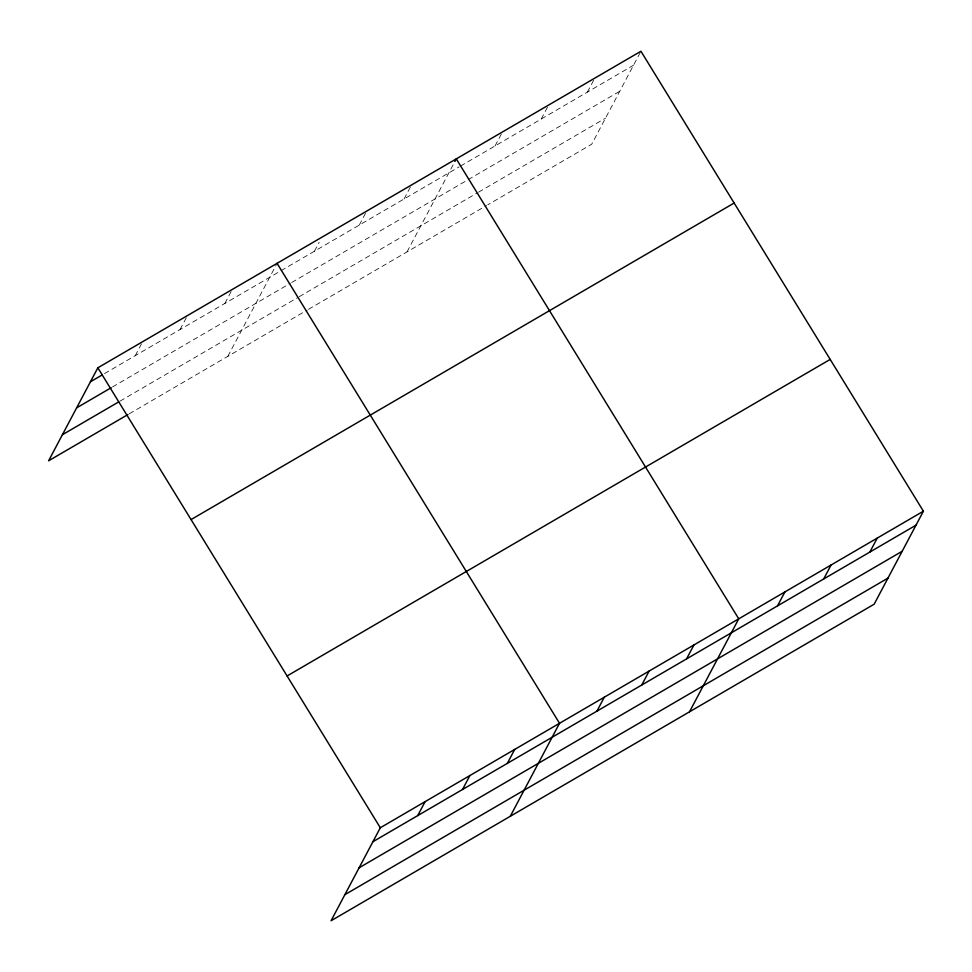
<?xml version="1.0" encoding="UTF-8"?>
<svg xmlns="http://www.w3.org/2000/svg" width="972" height="972" viewBox="0 0 972 972"><rect width="100%" height="100%" fill="white"/><g stroke="black" fill="none" stroke-linecap="round" stroke-linejoin="round"><path stroke-width="0.73" stroke-dasharray="4.86 3.65" d="M135.242 355.667L141.973 342.958M180.051 329.544L186.782 316.836M224.86 303.434L231.591 290.725M227.825 356.347L276.388 264.615M314.466 251.201L319.18 242.307M359.276 225.091L365.994 212.382M404.073 198.968L410.804 186.26M407.037 251.882L454.932 161.413M495.04 145.946L502.451 131.973M541.21 119.046L548.609 105.061M587.367 92.133L594.099 79.425M640.256 52.512L591.693 144.245L487.823 204.788M104.526 373.576L459.136 166.88M460.424 166.127L633.537 65.221M112.473 386.965L290.421 283.253M291.697 282.5L619.723 91.307M120.018 401.144L297.954 297.432M299.23 296.691L477.264 192.918M478.552 192.164L605.495 118.171M129.252 413.793L307.188 310.08M308.464 309.339L486.547 205.542"/><path stroke-width="1.46" d="M923.4 511.199L380.307 827.755L331.063 920.751L874.156 604.195L923.4 511.199L640.937 51.249L97.844 367.805L48.6 460.801L127.964 414.546M454.932 161.413L456.281 158.873L738.744 618.824L689.5 711.832M417.717 815.617L425.116 801.633M462.514 789.495L469.913 775.522M507.323 763.385L514.723 749.4M510.288 816.286L559.532 723.289L277.069 263.339M596.93 711.152L604.329 697.167M641.739 685.029L649.138 671.057M686.548 658.919L693.947 644.934M777.515 605.896L784.914 591.912M823.673 578.984L831.072 565.011M869.831 552.084L877.242 538.099M90.445 381.777L101.963 375.071M76.63 407.863L111.197 387.719M62.402 434.727L118.73 401.898M191.059 519.583L734.152 203.026M287.092 675.965L830.185 359.409M372.908 841.728L916.001 525.172M359.093 867.802L902.186 551.258M344.878 894.677L887.971 578.121M97.844 367.805L380.307 827.755"/></g></svg>
